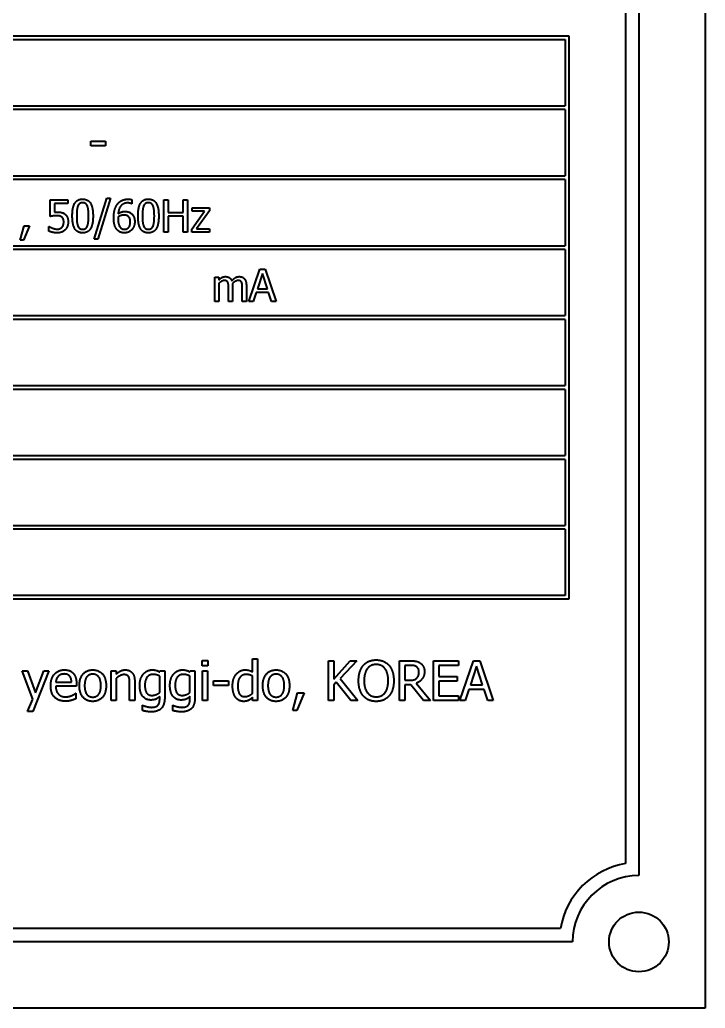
# Model space of a CAD drawing. Header units: millimetres. Extents: x 0 to 715, y 0 to 297.
# Drawn here: x 663.1 to 714.8, y 116.2 to 190.7 of the extents above; entities that cross this region are included whole.
import ezdxf

# ---------------------------------------------------------------- set-up
doc = ezdxf.new("R2010")
doc.units = ezdxf.units.MM
doc.layers.add('가시적인 것(ISO)', color=3, linetype='Continuous', lineweight=40)

msp = doc.modelspace()

# ---------------------------------------------------------------- linework, layer by layer
at = {"layer": '가시적인 것(ISO)'}
for p, q in [((714.816, 236.196), (714.816, 116.196)), ((709.816, 226.196), (709.816, 126.196)), ((708.816, 225.28), (708.816, 127.113)), ((613.427, 189.53), (704.538, 189.53)), ((704.538, 189.53), (704.538, 147.03)), ((613.705, 189.252), (704.26, 189.252)), ((704.26, 189.252), (704.26, 184.252)), ((613.705, 184.252), (704.26, 184.252)), ((704.26, 183.974), (613.705, 183.974)), ((704.26, 183.974), (704.26, 178.974)), ((668.507, 181.229), (668.507, 181.581)), ((668.507, 181.581), (669.6, 181.581)), ((669.6, 181.229), (668.507, 181.229)), ((669.6, 181.581), (669.6, 181.229)), ((613.705, 178.974), (704.26, 178.974)), ((704.26, 178.696), (613.705, 178.696)), ((704.26, 178.696), (704.26, 173.696)), ((665.439, 175.897), (665.439, 177.157)), ((665.439, 177.157), (666.78, 177.157)), ((666.78, 176.87), (665.754, 176.87)), ((665.754, 176.87), (665.754, 176.218)), ((666.78, 177.157), (666.78, 176.87)), ((668.763, 174.182), (669.716, 177.266)), ((669.997, 177.266), (669.041, 174.182)), ((669.716, 177.266), (669.997, 177.266)), ((671.6, 176.854), (671.586, 176.854)), ((671.6, 177.169), (671.6, 176.854)), ((674.005, 174.713), (674.005, 177.157)), ((674.005, 177.157), (674.33, 177.157)), ((674.33, 177.157), (674.33, 176.198)), ((675.455, 176.198), (675.455, 177.157)), ((675.455, 177.157), (675.78, 177.157)), ((675.78, 177.157), (675.78, 174.713)), ((674.33, 176.198), (675.455, 176.198)), ((675.455, 175.909), (674.33, 175.909)), ((674.33, 175.909), (674.33, 174.713)), ((675.455, 174.713), (675.455, 175.909)), ((676.109, 174.942), (677.067, 176.293)), ((676.148, 176.293), (676.148, 176.547)), ((676.148, 176.547), (677.438, 176.547)), ((677.067, 176.293), (676.148, 176.293)), ((677.438, 176.327), (676.475, 174.972)), ((677.438, 176.547), (677.438, 176.327)), ((663.187, 174.104), (663.476, 175.18)), ((663.886, 175.18), (663.427, 174.104)), ((663.476, 175.18), (663.886, 175.18)), ((665.338, 174.8), (665.338, 175.146)), ((665.338, 175.146), (665.362, 175.146)), ((674.33, 174.713), (674.005, 174.713)), ((675.78, 174.713), (675.455, 174.713)), ((676.109, 174.713), (676.109, 174.942)), ((677.456, 174.713), (676.109, 174.713)), ((676.475, 174.972), (677.456, 174.972)), ((677.456, 174.972), (677.456, 174.713)), ((613.705, 173.696), (704.26, 173.696)), ((663.427, 174.104), (663.187, 174.104)), ((669.041, 174.182), (668.763, 174.182)), ((704.26, 173.419), (613.705, 173.419)), ((704.26, 173.419), (704.26, 168.419)), ((680.421, 169.476), (681.245, 171.921)), ((681.437, 171.588), (681.061, 170.437)), ((681.245, 171.921), (681.645, 171.921)), ((681.816, 170.437), (681.437, 171.588)), ((681.645, 171.921), (682.469, 169.476)), ((677.838, 169.476), (677.838, 171.311)), ((677.838, 171.311), (678.147, 171.311)), ((678.147, 171.311), (678.147, 171.109)), ((678.147, 170.847), (678.147, 169.476)), ((679.187, 170.685), (679.187, 169.476)), ((680.227, 170.685), (680.227, 169.476)), ((678.878, 169.476), (678.878, 170.538)), ((679.918, 169.476), (679.918, 170.538)), ((680.972, 170.16), (680.75, 169.476)), ((681.905, 170.16), (680.972, 170.16)), ((681.061, 170.437), (681.816, 170.437)), ((682.127, 169.476), (681.905, 170.16)), ((678.147, 169.476), (677.838, 169.476)), ((679.187, 169.476), (678.878, 169.476)), ((680.227, 169.476), (679.918, 169.476)), ((680.75, 169.476), (680.421, 169.476)), ((682.469, 169.476), (682.127, 169.476)), ((613.705, 168.419), (704.26, 168.419)), ((704.26, 168.141), (613.705, 168.141)), ((704.26, 168.141), (704.26, 163.141)), ((613.705, 163.141), (704.26, 163.141)), ((704.26, 162.863), (613.705, 162.863)), ((704.26, 162.863), (704.26, 157.863)), ((613.705, 157.863), (704.26, 157.863)), ((704.26, 157.585), (613.705, 157.585)), ((704.26, 157.585), (704.26, 152.585)), ((613.705, 152.585), (704.26, 152.585)), ((704.26, 152.308), (613.705, 152.308)), ((704.26, 152.308), (704.26, 147.308)), ((704.538, 147.03), (613.427, 147.03)), ((704.26, 147.308), (613.705, 147.308)), ((676.886, 142.022), (676.886, 142.415)), ((676.886, 142.415), (677.316, 142.415)), ((677.316, 142.415), (677.316, 142.022)), ((680.695, 141.557), (680.695, 142.53)), ((680.695, 142.53), (681.075, 142.53)), ((681.075, 142.53), (681.075, 139.396)), ((686.43, 139.396), (686.43, 142.396)), ((686.43, 142.396), (686.829, 142.396)), ((686.829, 141.017), (688.059, 142.396)), ((686.829, 142.396), (686.829, 141.017)), ((688.545, 142.396), (687.303, 141.056)), ((688.059, 142.396), (688.545, 142.396)), ((691.776, 142.396), (692.549, 142.396)), ((691.776, 139.396), (691.776, 142.396)), ((694.336, 139.396), (694.336, 142.396)), ((694.336, 142.396), (696.213, 142.396)), ((696.213, 142.396), (696.213, 142.041)), ((696.327, 139.396), (697.339, 142.396)), ((697.339, 142.396), (697.83, 142.396)), ((697.83, 142.396), (698.841, 139.396)), ((664.132, 139.505), (663.315, 141.647)), ((663.315, 141.647), (663.724, 141.647)), ((663.724, 141.647), (664.339, 139.979)), ((665.345, 141.647), (664.135, 138.567)), ((664.339, 139.979), (664.951, 141.647)), ((664.951, 141.647), (665.345, 141.647)), ((670.042, 139.396), (670.042, 141.647)), ((670.042, 141.647), (670.421, 141.647)), ((670.421, 141.647), (670.421, 141.397)), ((673.694, 141.552), (673.716, 141.647)), ((673.716, 141.647), (674.073, 141.647)), ((674.073, 141.647), (674.073, 139.654)), ((675.974, 141.552), (675.996, 141.647)), ((675.996, 141.647), (676.353, 141.647)), ((676.353, 141.647), (676.353, 139.654)), ((677.316, 142.022), (676.886, 142.022)), ((676.91, 139.396), (676.91, 141.647)), ((676.91, 141.647), (677.289, 141.647)), ((677.289, 141.647), (677.289, 139.396)), ((692.571, 142.051), (692.175, 142.051)), ((692.175, 142.051), (692.175, 140.923)), ((696.213, 142.041), (694.735, 142.041)), ((694.735, 142.041), (694.735, 141.219)), ((697.575, 141.987), (697.113, 140.575)), ((698.039, 140.575), (697.575, 141.987)), ((670.421, 141.078), (670.421, 139.396)), ((673.694, 140.006), (673.694, 141.244)), ((675.974, 140.006), (675.974, 141.244)), ((677.754, 140.526), (677.754, 140.891)), ((677.754, 140.891), (678.889, 140.891)), ((678.889, 140.891), (678.889, 140.526)), ((680.695, 139.943), (680.695, 141.244)), ((687.303, 141.056), (688.618, 139.396)), ((692.175, 140.923), (692.525, 140.923)), ((694.735, 141.219), (696.113, 141.219)), ((696.113, 141.219), (696.113, 140.864)), ((665.861, 140.772), (667.049, 140.772)), ((667.419, 140.483), (665.861, 140.483)), ((667.419, 140.689), (667.419, 140.483)), ((671.43, 139.396), (671.43, 140.68)), ((671.81, 140.857), (671.81, 139.396)), ((678.889, 140.526), (677.754, 140.526)), ((687.004, 140.791), (686.829, 140.594)), ((686.829, 140.594), (686.829, 139.396)), ((688.1, 139.396), (687.004, 140.791)), ((692.632, 140.59), (692.175, 140.59)), ((692.175, 140.59), (692.175, 139.396)), ((693.58, 139.396), (692.632, 140.59)), ((693.031, 140.701), (694.098, 139.396)), ((696.113, 140.864), (694.735, 140.864)), ((694.735, 140.864), (694.735, 139.751)), ((697.003, 140.235), (696.731, 139.396)), ((698.148, 140.235), (697.003, 140.235)), ((697.113, 140.575), (698.039, 140.575)), ((698.421, 139.396), (698.148, 140.235)), ((663.729, 138.567), (664.132, 139.505)), ((667.356, 139.948), (667.378, 139.948)), ((667.378, 139.948), (667.378, 139.534)), ((670.421, 139.396), (670.042, 139.396)), ((671.81, 139.396), (671.43, 139.396)), ((673.694, 139.498), (673.694, 139.695)), ((675.974, 139.498), (675.974, 139.695)), ((677.289, 139.396), (676.91, 139.396)), ((680.695, 139.396), (680.695, 139.624)), ((681.075, 139.396), (680.695, 139.396)), ((683.737, 138.65), (684.092, 139.97)), ((684.595, 139.97), (684.031, 138.65)), ((684.092, 139.97), (684.595, 139.97)), ((686.829, 139.396), (686.43, 139.396)), ((688.618, 139.396), (688.1, 139.396)), ((692.175, 139.396), (691.776, 139.396)), ((694.098, 139.396), (693.58, 139.396)), ((696.213, 139.396), (694.336, 139.396)), ((694.735, 139.751), (696.213, 139.751)), ((696.213, 139.751), (696.213, 139.396)), ((696.731, 139.396), (696.327, 139.396)), ((698.841, 139.396), (698.421, 139.396)), ((672.403, 138.642), (672.403, 139.036)), ((672.403, 139.036), (672.422, 139.036)), ((674.683, 138.642), (674.683, 139.036)), ((674.683, 139.036), (674.703, 139.036)), ((684.031, 138.65), (683.737, 138.65)), ((664.135, 138.567), (663.729, 138.567)), ((703.9, 122.196), (565.732, 122.196)), ((704.816, 121.196), (564.816, 121.196)), ((714.816, 116.196), (554.816, 116.196))]:
    msp.add_line(p, q, dxfattribs=at)
msp.add_circle((709.816, 121.196), 2.25, dxfattribs=at)
for radius, start, end in [(6, 99.59407, 170.40593), (5, 90, 180)]:
    msp.add_arc((709.816, 121.196), radius, start, end, dxfattribs=at)
for points in [[(667.105, 175.933), (667.105, 176.594), (667.488, 177.207), (667.888, 177.207)], [(667.523, 176.678), (667.474, 176.553), (667.438, 176.172), (667.438, 175.933)], [(667.888, 176.935), (667.751, 176.935), (667.575, 176.806), (667.523, 176.678)], [(667.888, 177.207), (668.29, 177.207), (668.668, 176.573), (668.668, 175.935)], [(668.246, 176.682), (668.197, 176.806), (668.024, 176.935), (667.888, 176.935)], [(668.335, 175.935), (668.335, 176.186), (668.296, 176.557), (668.246, 176.682)], [(670.227, 175.786), (670.227, 176.105), (670.358, 176.618), (670.495, 176.808)], [(670.495, 176.808), (670.627, 176.995), (671.047, 177.203), (671.323, 177.203)], [(671.279, 176.919), (670.974, 176.919), (670.6, 176.507), (670.564, 176.103)], [(671.586, 176.854), (671.541, 176.878), (671.374, 176.919), (671.279, 176.919)], [(671.323, 177.203), (671.404, 177.203), (671.546, 177.187), (671.6, 177.169)], [(672.06, 175.933), (672.06, 176.594), (672.442, 177.207), (672.842, 177.207)], [(672.477, 176.678), (672.428, 176.553), (672.392, 176.172), (672.392, 175.933)], [(672.842, 176.935), (672.705, 176.935), (672.529, 176.806), (672.477, 176.678)], [(672.842, 177.207), (673.244, 177.207), (673.622, 176.573), (673.622, 175.935)], [(673.201, 176.682), (673.151, 176.806), (672.979, 176.935), (672.842, 176.935)], [(673.29, 175.935), (673.29, 176.186), (673.25, 176.557), (673.201, 176.682)], [(665.923, 175.957), (665.788, 175.957), (665.521, 175.915), (665.439, 175.897)], [(665.754, 176.218), (665.814, 176.226), (665.929, 176.232), (665.976, 176.232)], [(666.323, 175.844), (666.253, 175.905), (666.047, 175.957), (665.923, 175.957)], [(665.976, 176.232), (666.164, 176.232), (666.424, 176.171), (666.543, 176.079)], [(666.543, 176.079), (666.664, 175.988), (666.794, 175.711), (666.794, 175.489)], [(667.888, 174.661), (667.484, 174.661), (667.105, 175.289), (667.105, 175.933)], [(667.438, 175.933), (667.438, 175.675), (667.47, 175.331), (667.521, 175.196)], [(668.668, 175.935), (668.668, 175.277), (668.286, 174.661), (667.888, 174.661)], [(668.248, 175.19), (668.296, 175.311), (668.335, 175.683), (668.335, 175.935)], [(670.564, 176.103), (670.681, 176.184), (670.926, 176.274), (671.073, 176.274)], [(671, 176.002), (670.885, 176.002), (670.669, 175.933), (670.564, 175.867)], [(671.313, 175.917), (671.247, 175.968), (671.085, 176.002), (671, 176.002)], [(671.073, 176.274), (671.216, 176.274), (671.43, 176.216), (671.546, 176.129)], [(671.479, 175.491), (671.479, 175.642), (671.4, 175.846), (671.313, 175.917)], [(671.546, 176.129), (671.681, 176.028), (671.812, 175.715), (671.812, 175.505)], [(672.842, 174.661), (672.438, 174.661), (672.06, 175.289), (672.06, 175.933)], [(672.392, 175.933), (672.392, 175.675), (672.424, 175.331), (672.476, 175.196)], [(673.622, 175.935), (673.622, 175.277), (673.24, 174.661), (672.842, 174.661)], [(673.203, 175.19), (673.25, 175.311), (673.29, 175.683), (673.29, 175.935)], [(666.461, 175.491), (666.461, 175.622), (666.39, 175.788), (666.323, 175.844)], [(666.337, 175.093), (666.398, 175.166), (666.461, 175.36), (666.461, 175.491)], [(666.794, 175.489), (666.794, 175.313), (666.681, 175.012), (666.578, 174.901)], [(667.521, 175.196), (667.569, 175.069), (667.745, 174.932), (667.888, 174.932)], [(667.888, 174.932), (668.022, 174.932), (668.199, 175.061), (668.248, 175.19)], [(670.497, 174.883), (670.37, 175.016), (670.227, 175.461), (670.227, 175.786)], [(670.564, 175.867), (670.562, 175.832), (670.558, 175.764), (670.558, 175.713)], [(670.558, 175.713), (670.558, 175.459), (670.657, 175.148), (670.732, 175.067)], [(671.037, 174.928), (671.235, 174.928), (671.479, 175.21), (671.479, 175.491)], [(671.812, 175.505), (671.812, 175.317), (671.687, 174.998), (671.582, 174.891)], [(672.476, 175.196), (672.523, 175.069), (672.699, 174.932), (672.842, 174.932)], [(672.842, 174.932), (672.977, 174.932), (673.153, 175.061), (673.203, 175.19)], [(665.978, 174.661), (665.804, 174.661), (665.463, 174.738), (665.338, 174.8)], [(665.362, 175.146), (665.4, 175.119), (665.54, 175.047), (665.626, 175.016)], [(665.626, 175.016), (665.723, 174.982), (665.883, 174.944), (665.984, 174.944)], [(666.578, 174.901), (666.475, 174.79), (666.168, 174.661), (665.978, 174.661)], [(665.984, 174.944), (666.083, 174.944), (666.269, 175.016), (666.337, 175.093)], [(671.035, 174.661), (670.871, 174.661), (670.6, 174.772), (670.497, 174.883)], [(670.732, 175.067), (670.802, 174.99), (670.952, 174.928), (671.037, 174.928)], [(671.582, 174.891), (671.473, 174.778), (671.2, 174.661), (671.035, 174.661)], [(678.147, 171.109), (678.268, 171.229), (678.505, 171.362), (678.648, 171.362)], [(678.569, 171.069), (678.47, 171.069), (678.25, 170.944), (678.147, 170.847)], [(678.826, 170.94), (678.795, 171.006), (678.674, 171.069), (678.569, 171.069)], [(678.648, 171.362), (678.81, 171.362), (679.062, 171.214), (679.127, 171.045)], [(678.878, 170.538), (678.878, 170.665), (678.858, 170.881), (678.826, 170.94)], [(679.127, 171.045), (679.268, 171.202), (679.534, 171.362), (679.688, 171.362)], [(679.609, 171.069), (679.514, 171.069), (679.296, 170.952), (679.181, 170.841)], [(679.181, 170.841), (679.183, 170.813), (679.187, 170.736), (679.187, 170.685)], [(679.866, 170.94), (679.835, 171.006), (679.714, 171.069), (679.609, 171.069)], [(679.688, 171.362), (679.807, 171.362), (680.001, 171.289), (680.072, 171.206)], [(679.918, 170.538), (679.918, 170.665), (679.898, 170.881), (679.866, 170.94)], [(680.072, 171.206), (680.146, 171.123), (680.227, 170.873), (680.227, 170.685)], [(689.046, 142.053), (689.221, 142.252), (689.71, 142.459), (690.011, 142.459)], [(690.011, 142.459), (690.318, 142.459), (690.809, 142.245), (690.979, 142.053)], [(692.549, 142.396), (692.807, 142.396), (693.155, 142.34), (693.313, 142.238)], [(665.477, 140.509), (665.477, 141.059), (666.053, 141.71), (666.517, 141.71)], [(666.517, 141.71), (666.726, 141.71), (667.049, 141.589), (667.169, 141.46)], [(667.643, 140.522), (667.643, 141.086), (668.197, 141.71), (668.649, 141.71)], [(668.649, 141.71), (669.106, 141.71), (669.653, 141.088), (669.653, 140.522)], [(670.421, 141.397), (670.592, 141.55), (670.92, 141.71), (671.105, 141.71)], [(671.105, 141.71), (671.435, 141.71), (671.81, 141.273), (671.81, 140.857)], [(672.476, 141.409), (672.602, 141.552), (672.95, 141.71), (673.135, 141.71)], [(673.135, 141.71), (673.31, 141.71), (673.565, 141.628), (673.694, 141.552)], [(674.756, 141.409), (674.883, 141.552), (675.23, 141.71), (675.415, 141.71)], [(675.415, 141.71), (675.59, 141.71), (675.845, 141.628), (675.974, 141.552)], [(679.475, 141.397), (679.599, 141.543), (679.947, 141.71), (680.139, 141.71)], [(680.139, 141.71), (680.306, 141.71), (680.557, 141.635), (680.695, 141.557)], [(681.464, 140.522), (681.464, 141.086), (682.018, 141.71), (682.47, 141.71)], [(682.47, 141.71), (682.927, 141.71), (683.474, 141.088), (683.474, 140.522)], [(688.686, 140.896), (688.686, 141.273), (688.874, 141.846), (689.046, 142.053)], [(689.348, 141.803), (689.229, 141.65), (689.102, 141.188), (689.102, 140.896)], [(690.014, 142.114), (689.797, 142.114), (689.472, 141.963), (689.348, 141.803)], [(690.677, 141.803), (690.558, 141.958), (690.223, 142.114), (690.014, 142.114)], [(690.923, 140.896), (690.923, 141.193), (690.794, 141.652), (690.677, 141.803)], [(690.979, 142.053), (691.149, 141.854), (691.339, 141.27), (691.339, 140.896)], [(693.048, 141.949), (692.963, 142.005), (692.737, 142.051), (692.571, 142.051)], [(693.237, 141.55), (693.237, 141.681), (693.145, 141.883), (693.048, 141.949)], [(693.313, 142.238), (693.471, 142.136), (693.653, 141.817), (693.653, 141.582)], [(666.045, 141.222), (665.96, 141.132), (665.873, 140.915), (665.861, 140.772)], [(666.495, 141.399), (666.344, 141.399), (666.133, 141.309), (666.045, 141.222)], [(666.921, 141.224), (666.855, 141.309), (666.648, 141.399), (666.495, 141.399)], [(667.049, 140.772), (667.045, 140.925), (666.981, 141.149), (666.921, 141.224)], [(667.169, 141.46), (667.29, 141.331), (667.419, 140.959), (667.419, 140.689)], [(668.649, 141.385), (668.355, 141.385), (668.034, 140.959), (668.034, 140.522)], [(669.262, 140.522), (669.262, 140.959), (668.943, 141.385), (668.649, 141.385)], [(671.005, 141.351), (670.864, 141.351), (670.565, 141.2), (670.421, 141.078)], [(671.357, 141.183), (671.311, 141.268), (671.146, 141.351), (671.005, 141.351)], [(671.43, 140.68), (671.43, 140.835), (671.401, 141.103), (671.357, 141.183)], [(672.186, 140.543), (672.186, 140.823), (672.344, 141.256), (672.476, 141.409)], [(673.195, 141.37), (672.908, 141.37), (672.578, 140.947), (672.578, 140.551)], [(673.694, 141.244), (673.553, 141.312), (673.314, 141.37), (673.195, 141.37)], [(674.467, 140.543), (674.467, 140.823), (674.625, 141.256), (674.756, 141.409)], [(675.476, 141.37), (675.189, 141.37), (674.858, 140.947), (674.858, 140.551)], [(675.974, 141.244), (675.833, 141.312), (675.595, 141.37), (675.476, 141.37)], [(679.188, 140.505), (679.188, 140.801), (679.341, 141.234), (679.475, 141.397)], [(680.202, 141.363), (679.91, 141.363), (679.579, 140.925), (679.579, 140.512)], [(680.695, 141.244), (680.554, 141.312), (680.331, 141.363), (680.202, 141.363)], [(682.47, 141.385), (682.176, 141.385), (681.855, 140.959), (681.855, 140.522)], [(683.083, 140.522), (683.083, 140.959), (682.764, 141.385), (682.47, 141.385)], [(689.044, 139.741), (688.871, 139.94), (688.686, 140.526), (688.686, 140.896)], [(689.102, 140.896), (689.102, 140.305), (689.598, 139.678), (690.014, 139.678)], [(690.014, 139.678), (690.43, 139.678), (690.923, 140.305), (690.923, 140.896)], [(691.339, 140.896), (691.339, 140.531), (691.154, 139.94), (690.979, 139.741)], [(692.525, 140.923), (692.698, 140.923), (692.972, 140.983), (693.067, 141.078)], [(693.653, 141.582), (693.653, 141.253), (693.318, 140.808), (693.031, 140.701)], [(693.067, 141.078), (693.155, 141.161), (693.237, 141.394), (693.237, 141.55)], [(666.609, 139.345), (666.07, 139.345), (665.477, 139.95), (665.477, 140.509)], [(665.861, 140.483), (665.861, 140.091), (666.254, 139.676), (666.605, 139.676)], [(668.649, 139.333), (668.18, 139.333), (667.643, 139.972), (667.643, 140.522)], [(668.034, 140.522), (668.034, 140.096), (668.355, 139.658), (668.649, 139.658)], [(669.653, 140.522), (669.653, 139.953), (669.106, 139.333), (668.649, 139.333)], [(668.649, 139.658), (668.941, 139.658), (669.262, 140.089), (669.262, 140.522)], [(673.025, 139.435), (672.641, 139.435), (672.186, 140.006), (672.186, 140.543)], [(672.578, 140.551), (672.578, 140.176), (672.828, 139.785), (673.11, 139.785)], [(675.306, 139.435), (674.921, 139.435), (674.467, 140.006), (674.467, 140.543)], [(674.858, 140.551), (674.858, 140.176), (675.109, 139.785), (675.391, 139.785)], [(679.419, 139.634), (679.31, 139.782), (679.188, 140.22), (679.188, 140.505)], [(679.579, 140.512), (679.579, 140.113), (679.832, 139.693), (680.112, 139.693)], [(682.47, 139.333), (682.001, 139.333), (681.464, 139.972), (681.464, 140.522)], [(681.855, 140.522), (681.855, 140.096), (682.176, 139.658), (682.47, 139.658)], [(683.474, 140.522), (683.474, 139.953), (682.927, 139.333), (682.47, 139.333)], [(682.47, 139.658), (682.762, 139.658), (683.083, 140.089), (683.083, 140.522)], [(666.605, 139.676), (666.729, 139.676), (666.969, 139.731), (667.066, 139.775)], [(667.035, 139.408), (666.925, 139.376), (666.746, 139.345), (666.609, 139.345)], [(667.378, 139.534), (667.312, 139.508), (667.113, 139.43), (667.035, 139.408)], [(667.066, 139.775), (667.169, 139.824), (667.31, 139.909), (667.356, 139.948)], [(673.694, 139.695), (673.541, 139.561), (673.246, 139.435), (673.025, 139.435)], [(674.073, 139.654), (674.073, 139.08), (673.575, 138.545), (673.062, 138.545)], [(673.11, 139.785), (673.259, 139.785), (673.57, 139.902), (673.694, 140.006)], [(673.577, 139.06), (673.643, 139.143), (673.694, 139.359), (673.694, 139.498)], [(675.974, 139.695), (675.821, 139.561), (675.527, 139.435), (675.306, 139.435)], [(676.353, 139.654), (676.353, 139.08), (675.855, 138.545), (675.342, 138.545)], [(675.391, 139.785), (675.539, 139.785), (675.85, 139.902), (675.974, 140.006)], [(675.857, 139.06), (675.923, 139.143), (675.974, 139.359), (675.974, 139.498)], [(680.024, 139.333), (679.84, 139.333), (679.528, 139.486), (679.419, 139.634)], [(680.391, 139.413), (680.311, 139.374), (680.139, 139.333), (680.024, 139.333)], [(680.112, 139.693), (680.26, 139.693), (680.562, 139.829), (680.695, 139.943)], [(680.695, 139.624), (680.608, 139.552), (680.479, 139.454), (680.391, 139.413)], [(690.011, 139.333), (689.707, 139.333), (689.221, 139.539), (689.044, 139.741)], [(690.979, 139.741), (690.794, 139.532), (690.306, 139.333), (690.011, 139.333)], [(673.062, 138.545), (672.896, 138.545), (672.551, 138.599), (672.403, 138.642)], [(672.422, 139.036), (672.461, 139.019), (672.609, 138.966), (672.704, 138.944)], [(672.704, 138.944), (672.809, 138.917), (672.986, 138.885), (673.091, 138.885)], [(673.091, 138.885), (673.266, 138.885), (673.509, 138.978), (673.577, 139.06)], [(675.342, 138.545), (675.177, 138.545), (674.831, 138.599), (674.683, 138.642)], [(674.703, 139.036), (674.741, 139.019), (674.89, 138.966), (674.985, 138.944)], [(674.985, 138.944), (675.089, 138.917), (675.267, 138.885), (675.371, 138.885)], [(675.371, 138.885), (675.546, 138.885), (675.789, 138.978), (675.857, 139.06)]]:
    msp.add_open_spline(points, degree=2, dxfattribs=at)

doc.saveas('drawing.dxf')
